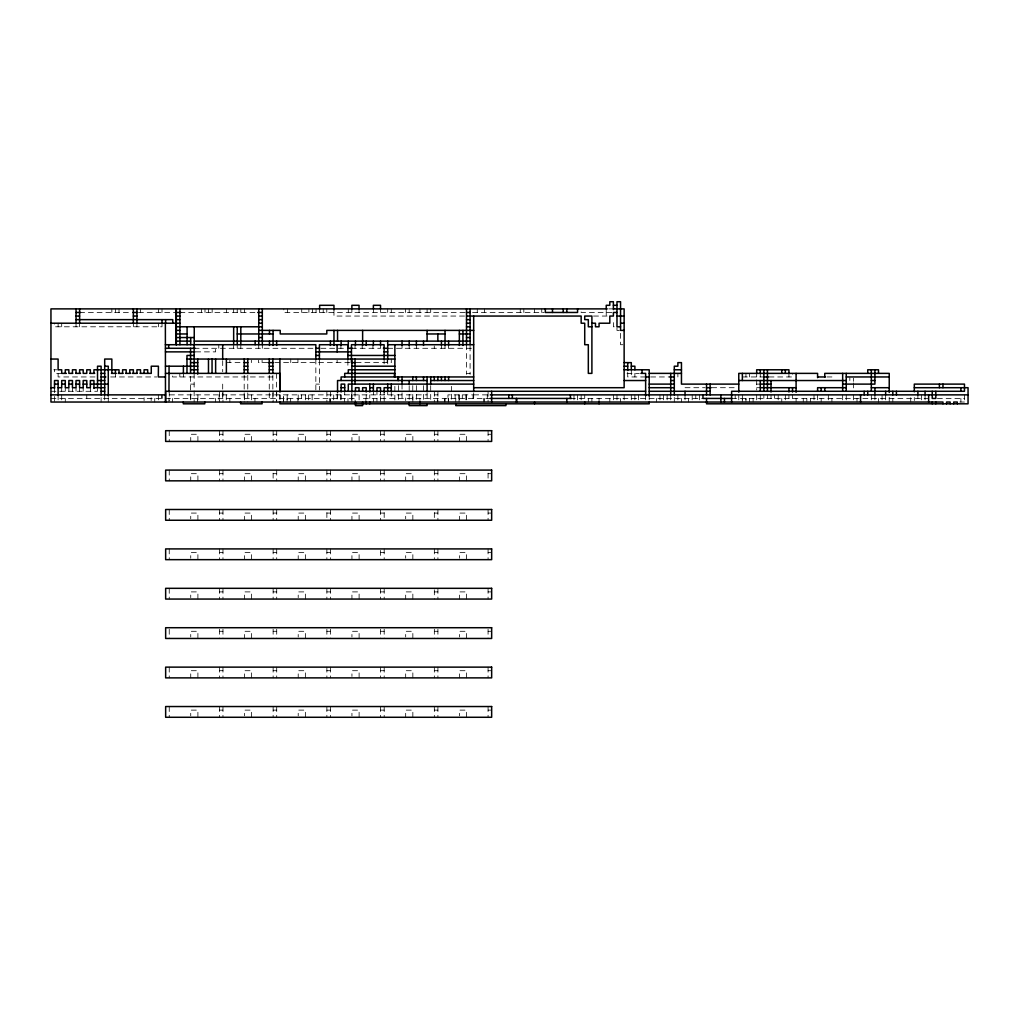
<?xml version="1.0" encoding="UTF-8"?>
<svg xmlns="http://www.w3.org/2000/svg" width="1019" height="1019" viewBox="0 0 1019 1019"><rect width="100%" height="100%" fill="white"/><g stroke="black" fill="none" stroke-linecap="round" stroke-linejoin="round"><path stroke-width="0.75" stroke-dasharray="5 3.75" d="M608.789 308.884L613.387 308.884M79.609 312.464L131.859 312.464M138.469 312.464L174.899 312.464M179.917 312.464L256.177 312.464M464.957 312.464L283.804 312.464L283.804 308.884M472.599 312.464L544.133 312.464M611.859 312.464L581.148 312.464L581.148 308.884M464.524 316.056L333.965 316.056L333.965 308.884M593.491 316.056L607.044 316.056M619.361 330.385L616.979 330.385L616.979 326.793L613.387 326.793L613.387 319.125M622.94 344.715L620.558 344.715L620.558 330.385M194.145 348.294L312.999 348.294M320.896 348.294L346.855 348.294M351.453 348.294L380.635 348.294L380.635 344.715M387.704 348.294L473.682 348.294M195.673 351.873L215.633 351.873L215.633 348.294M226.282 362.624L242.598 362.624M267.831 362.624L258.52 362.624L258.52 360.229M274.837 362.624L351.453 362.624M356.115 362.624L391.283 362.624L391.283 359.045M53.816 369.782L56.682 369.782M61.7 373.374L54.529 373.374L54.529 369.782M466.511 373.374L470.09 373.374M627.003 373.374L639.27 373.374M94.996 376.954L58.108 376.954L58.108 369.782M110.663 376.954L156.837 376.954M272.85 376.954L172.542 376.954L172.644 373.374M645.638 376.954L627.717 376.954L627.717 369.782M650.644 376.954L669.177 376.954M742.354 376.954L763.855 376.954M768.976 376.954L792.515 376.954L792.515 373.374M827.148 376.954L831.912 376.954M190.553 384.112L194.145 384.112M315.839 384.112L319.418 384.112M756.684 384.112L760.276 384.112M685.035 387.704L704.944 387.704M711.657 387.704L735.196 387.704M756.684 387.704L760.276 387.704M50.95 391.283L97.518 391.283L97.518 387.704M402.034 394.862L168.963 394.862L168.963 402.034M416.363 394.862L427.101 394.862M434.336 394.862L437.915 394.862M473.682 394.862L491.655 394.862M50.95 398.442L162.62 398.442M165.486 398.442L355.453 398.442L355.453 402.034M490.852 398.442L362.624 398.442L362.624 402.034M570.398 398.442L702.957 398.442M731.617 398.442L928.042 398.442M937.378 398.442L964.471 398.442M959.771 402.034L964.471 402.034M219.391 434.272L222.97 434.272M273.13 434.272L276.709 434.272M326.87 434.272L330.449 434.272M380.596 434.272L384.188 434.272M434.336 434.272L437.915 434.272M488.076 434.272L491.655 434.272M219.391 473.682L222.97 473.682M273.13 473.682L276.709 473.682M326.87 473.682L330.449 473.682M380.596 473.682L384.188 473.682M434.336 473.682L437.915 473.682M488.076 473.682L491.655 473.682M219.391 513.079L222.97 513.079M273.13 513.079L276.709 513.079M326.87 513.079L330.449 513.079M380.596 513.079L384.188 513.079M434.336 513.079L437.915 513.079M488.076 513.079L491.655 513.079M219.391 552.489L222.97 552.489M273.13 552.489L276.709 552.489M326.87 552.489L330.449 552.489M380.596 552.489L384.188 552.489M434.336 552.489L437.915 552.489M488.076 552.489L491.655 552.489M219.391 591.899L222.97 591.899M273.13 591.899L276.709 591.899M326.87 591.899L330.449 591.899M380.596 591.899L384.188 591.899M434.336 591.899L437.915 591.899M488.076 591.899L491.655 591.899M219.391 631.296L222.97 631.296M273.13 631.296L276.709 631.296M326.87 631.296L330.449 631.296M380.596 631.296L384.188 631.296M434.336 631.296L437.915 631.296M488.076 631.296L491.655 631.296M219.391 670.706L222.97 670.706M273.13 670.706L276.709 670.706M326.87 670.706L330.449 670.706M380.596 670.706L384.188 670.706M434.336 670.706L437.915 670.706M488.076 670.706L491.655 670.706M219.391 710.116L222.97 710.116M273.13 710.116L276.709 710.116M326.87 710.116L330.449 710.116M380.596 710.116L384.188 710.116M434.336 710.116L437.915 710.116M488.076 710.116L491.655 710.116M964.471 394.862L964.471 402.48M960.892 398.442L960.892 402.034M925.061 394.862L925.061 402.034M921.482 394.862L921.482 402.034M917.89 394.862L917.89 398.442M914.31 397.55L914.31 400.531M910.731 397.728L910.731 402.034M892.822 398.442L892.822 402.034M889.23 397.257L889.23 402.034M885.651 394.862L885.651 402.034M882.072 394.862L882.072 402.034M878.493 398.442L878.493 402.48M874.913 394.862L874.913 400.594M871.321 394.862L871.321 402.034M856.992 398.442L856.992 402.034M853.412 378.151L853.412 381.335M853.412 382.927L853.412 390.086M853.412 394.862L853.412 400.594M849.833 377.667L849.833 380.533M846.254 394.862L846.254 402.034M842.662 394.862L842.662 402.034M831.912 398.442L831.912 402.034M828.332 394.862L828.332 400.594M821.174 398.442L821.174 402.034M817.595 394.862L817.595 402.034M814.003 394.862L814.003 402.034M810.423 398.442L810.423 402.034M806.844 398.442L806.844 402.034M803.252 398.442L803.252 402.034M796.094 398.442L796.094 402.034M792.515 394.862L792.515 398.442M788.935 373.374L788.935 376.954M788.935 394.862L788.935 398.442M785.343 394.862L785.343 402.034M781.764 398.442L781.764 402.034M778.185 394.862L778.185 402.034M774.593 394.862L774.593 398.442M771.014 394.862L771.014 398.442M767.434 394.862L767.434 398.442M763.855 394.862L763.855 398.442M760.276 373.374L760.276 376.954M760.276 394.862L760.276 402.034M756.684 373.374L756.684 376.954M756.684 379.82L756.684 390.086M756.684 394.862L756.684 402.034M753.105 398.442L753.105 402.034M749.525 373.374L749.525 376.954M749.474 398.442L749.474 402.034M745.946 373.374L745.946 376.954M742.354 394.862L742.354 402.034M742.303 398.442L742.303 402.034M738.775 394.862L738.775 400.492M735.196 394.862L735.196 398.442M699.365 394.862L699.365 402.034M695.786 394.862L695.786 398.442M692.207 394.862L692.156 402.034M688.615 398.442L688.615 402.034M685.035 394.862L685.035 402.034M681.456 398.442L681.456 402.034M677.877 373.374L677.877 376.954M677.877 394.862L677.877 402.034M674.298 397.423L674.298 402.034M670.706 394.862L670.706 402.034M667.127 394.862L667.127 402.034M663.547 394.862L663.547 402.034M659.955 394.862L659.955 402.034M656.376 398.442L656.376 402.034M649.218 394.862L649.218 402.034M645.638 394.862L645.638 400.492M638.467 394.862L638.467 402.034M634.888 373.374L634.888 376.954M634.888 394.862L634.888 402.034M631.309 369.782L631.309 376.954M631.296 394.862L631.296 402.034M624.137 394.862L624.137 402.034M620.558 398.442L620.558 402.034M616.979 394.862L616.979 402.034M613.387 394.862L613.387 402.034M609.808 398.442L609.808 402.034M606.229 310.324L606.229 316.056M599.057 398.442L599.057 402.034M591.899 398.442L591.899 402.034M588.32 398.442L588.32 402.034M584.728 394.862L584.728 398.442M581.148 394.862L581.148 402.034M577.569 394.862L577.569 402.034M573.99 394.862L573.99 402.034M541.739 308.884L541.739 312.464M534.58 308.884L534.58 312.464M523.83 308.884L523.83 312.464M520.25 308.884L520.25 312.464M488.076 391.283L488.076 402.034M488.076 430.68L488.076 441.431M488.076 473.16L488.076 480.841M488.076 509.5L488.076 520.25M488.076 548.91L488.076 559.66M488.076 588.32L488.076 599.057M488.076 629.258L488.076 638.467M488.076 667.127L488.076 677.877M488.076 706.536L488.076 717.274M487.273 394.862L487.273 398.442M484.42 308.884L484.42 312.464M484.42 398.442L484.42 402.034M483.681 398.442L483.681 402.034M477.261 308.884L477.261 312.464M473.682 393.207L473.682 400.442M473.045 398.442L473.045 394.862L447.965 394.862L447.965 398.442M470.09 345.9L470.09 374.393M466.575 394.862L466.575 400.594M466.575 441.431L466.575 434.272L459.416 434.272L459.416 441.431M466.575 480.841L466.575 473.682L459.416 473.682L459.416 480.841M466.575 520.25L466.575 513.079L459.416 513.079L459.416 520.25M466.575 559.66L466.575 552.489L459.416 552.489L459.416 558.221M466.575 599.057L466.575 591.899L459.416 591.899L459.416 599.057M466.575 638.467L466.575 631.296L459.416 631.296L459.416 637.028M466.575 677.877L466.575 670.706L459.416 670.706L459.416 677.877M466.575 717.274L466.575 710.116L459.416 710.116L459.416 715.847M466.511 344.715L466.511 374.393M465.874 394.862L465.874 400.594M462.295 394.862L462.295 398.442M459.416 394.862L459.352 402.034M459.034 398.442L459.034 402.034M458.716 394.862L458.716 398.442M455.76 398.442L455.76 402.034M455.136 394.862L455.136 398.442M451.544 386.354L451.544 392.621M451.544 394.187L451.544 400.454M448.602 345.9L448.602 348.294M448.602 398.442L448.602 402.034M448.284 398.442L448.284 402.034M445.023 345.9L445.023 348.294M445.023 398.442L445.023 402.034M444.704 398.442L444.704 402.034M441.431 345.9L441.431 348.294M437.915 391.283L437.915 402.034M437.915 430.68L437.915 441.431M437.915 470.09L437.915 480.841M437.915 509.5L437.915 520.25M437.915 548.91L437.915 559.66M437.915 588.32L437.915 599.057M437.915 629.258L437.915 638.467M437.915 667.127L437.915 677.877M437.915 706.536L437.915 717.274M437.329 398.442L437.329 402.034M434.336 391.283L434.336 402.034M434.336 430.68L434.336 441.431M434.336 470.09L434.336 480.841M434.336 512.57L434.336 520.25M434.336 548.91L434.336 559.66M434.336 589.848L434.336 599.057M434.336 629.258L434.336 638.467M434.336 667.127L434.336 677.877M434.336 706.536L434.336 717.274M434.272 345.9L434.272 348.294M430.693 308.884L430.693 312.464M430.693 385.602L430.693 400.531M427.101 308.884L427.101 312.464M427.101 392.952L427.101 400.709M423.522 385.602L423.522 402.034M419.943 308.884L419.943 312.464M419.943 398.442L419.943 402.034M416.363 345.9L416.363 348.294M416.363 385.602L416.363 400.531M412.848 402.034L412.848 394.862L405.677 394.862L405.677 400.594M412.848 441.431L412.848 434.272L405.677 434.272L405.677 441.431M412.848 480.841L412.848 473.682L405.677 473.682L405.677 480.841M412.848 520.25L412.848 513.079L405.677 513.079L405.677 518.811M412.848 559.66L412.848 552.489L405.677 552.489L405.677 558.221M412.848 599.057L412.848 591.899L405.677 591.899L405.677 599.057M412.848 638.467L412.848 631.296L405.677 631.296L405.677 637.028M412.848 677.877L412.848 670.706L405.677 670.706L405.677 677.877M412.848 717.274L412.848 710.116L405.677 710.116L405.677 717.274M412.771 385.602L412.771 400.531M409.192 308.884L409.192 312.464M409.192 345.9L409.192 348.294M409.192 385.653L409.192 399.473M405.613 308.884L405.613 312.464M402.034 345.9L402.034 348.294M402.034 384.112L402.034 400.531M398.442 385.602L398.442 400.531M394.862 386.354L394.862 400.454M391.283 308.884L391.283 312.464M391.283 391.283L391.283 399.346M387.704 308.884L387.704 312.464M387.704 359.045L387.704 363.872M387.704 391.283L387.704 394.862M387.169 360.229L387.169 362.624M384.188 430.68L384.188 441.431M384.188 470.09L384.188 480.841M384.188 512.57L384.188 520.25M384.188 548.91L384.188 559.66M384.188 588.32L384.188 599.057M384.188 629.258L384.188 638.467M384.188 667.127L384.188 677.877M384.188 706.536L384.188 717.274M384.112 359.045L384.112 363.872M384.112 394.862L384.112 391.283L384.188 402.034L384.112 398.442M380.596 430.68L380.596 441.431M380.596 470.09L380.596 480.841M380.596 509.5L380.596 520.25M380.596 550.438L380.596 559.66M380.596 588.32L380.596 599.057M380.596 629.258L380.596 638.467M380.596 667.127L380.596 677.877M380.596 706.536L380.596 717.274M380.533 308.884L380.533 312.464M380.533 394.862L380.533 391.283L380.596 402.034L380.533 398.442M376.954 391.283L376.954 394.862M376.954 398.442L376.954 402.034M373.374 308.884L373.374 312.464M373.374 391.283L373.374 394.862M373.374 398.442L373.374 402.034M372.941 344.715L372.941 348.294M369.782 394.862L369.782 398.442M366.203 394.862L366.203 398.442M365.885 398.442L365.885 402.034M362.204 344.715L362.204 348.294M359.045 308.884L359.045 312.464M359.108 394.862L359.108 400.594M359.108 441.431L359.108 434.272L351.937 434.272L351.937 441.431M359.108 480.841L359.108 473.682L351.937 473.682L351.937 480.841M359.108 520.25L359.108 513.079L351.937 513.079L351.937 520.25M359.108 559.66L359.108 552.489L351.937 552.489L351.937 559.66M359.108 599.057L359.108 591.899L351.937 591.899L351.937 599.057M359.108 638.467L359.108 631.296L351.937 631.296L351.937 637.028M359.108 677.877L359.108 670.706L351.937 670.706L351.937 676.438M359.108 717.274L359.108 710.116L351.937 710.116L351.937 715.847M355.032 344.715L355.032 348.294M355.032 391.283L355.032 400.594M351.937 394.862L351.937 400.594M351.873 308.884L351.873 312.464M351.873 391.283L351.873 402.034M351.555 394.862L351.555 400.594M348.294 308.884L348.294 312.464M347.874 360.229L347.874 368.763M347.976 398.442L347.976 402.034M344.715 391.283L344.715 394.862M344.397 398.442L344.397 402.034M341.123 394.862L341.123 399.346M340.919 345.9L340.919 348.294M340.805 394.862L340.805 402.034M337.544 393.971L337.544 398.442M337.123 360.229L337.123 362.624M337.123 394.073L337.123 400.594M333.748 394.862L333.646 402.034M330.449 391.283L330.449 402.034M330.449 430.68L330.449 441.431M330.449 470.09L330.449 480.841M330.449 509.5L330.449 520.25M330.449 548.91L330.449 559.66M330.449 588.32L330.449 599.057M330.449 629.258L330.449 638.467M330.449 667.127L330.449 677.877M330.449 706.536L330.449 717.274M330.067 398.442L330.169 402.034M329.952 398.442L329.952 402.034M326.87 391.283L326.87 402.034M326.87 430.68L326.87 441.431M326.87 470.09L326.87 480.841M326.87 512.57L326.87 520.25M326.87 548.91L326.87 559.66M326.87 588.32L326.87 599.057M326.87 629.258L326.87 638.467M326.87 667.127L326.87 677.877M326.87 706.536L326.87 717.274M326.793 308.884L326.793 312.464M323.214 308.884L323.214 312.464M319.635 308.884L319.635 312.464M319.418 360.064L319.418 390.086M316.056 308.884L316.056 312.464M315.839 359.045L315.839 389.844M312.464 308.884L312.464 312.464M312.145 394.862L312.145 400.594M308.884 308.884L308.884 312.464M308.668 394.862L308.668 400.594M305.369 394.862L305.369 402.034M305.369 441.431L305.369 434.272L298.21 434.272L298.21 441.431M305.369 480.841L305.369 473.682L298.21 473.682L298.21 480.841M305.369 520.25L305.369 513.079L298.21 513.079L298.21 520.25M305.369 559.66L305.369 552.489L298.21 552.489L298.21 559.66M305.369 599.057L305.369 591.899L298.21 591.899L298.21 597.631M305.369 638.467L305.369 631.296L298.21 631.296L298.21 637.028M305.369 677.877L305.369 670.706L298.21 670.706L298.21 677.877M305.369 717.274L305.369 710.116L298.21 710.116L298.21 715.847M301.726 308.884L301.726 312.464M301.407 394.862L301.407 398.442M298.21 394.862L298.21 400.594M297.93 359.045L297.93 362.624M297.93 398.442L297.93 402.034M290.759 359.045L290.759 362.624M290.657 398.442L290.657 402.034M287.396 308.884L287.396 312.464M287.18 394.862L287.18 402.034M287.078 398.442L287.078 402.034M280.008 394.862L280.008 398.442M279.907 394.862L279.907 402.034M276.709 391.283L276.709 400.594M276.709 430.68L276.709 441.431M276.709 470.09L276.709 480.841M276.709 509.5L276.709 520.25M276.709 548.91L276.709 559.66M276.709 588.32L276.709 599.057M276.709 629.258L276.709 638.467M276.709 667.127L276.709 677.877M276.709 706.536L276.709 717.274M276.378 373.374L276.429 402.034M273.13 391.283L273.13 402.034M273.13 430.68L273.13 441.431M273.13 473.16L273.13 480.841M273.13 509.5L273.13 520.25M273.13 548.91L273.13 559.66M273.13 588.32L273.13 599.057M273.13 629.258L273.13 638.467M273.13 667.127L273.13 677.877M273.13 706.536L273.13 717.274M272.85 375.361L272.85 402.034M269.271 375.361L269.271 400.594M262.316 344.715L262.316 348.294M262.1 360.229L262.1 362.624M258.737 344.715L258.737 348.294M254.941 398.442L254.941 402.034M251.629 394.862L251.629 402.034M251.629 441.431L251.629 434.272L244.471 434.272L244.471 441.431M251.629 480.841L251.629 473.682L244.471 473.682L244.471 480.841M251.629 520.25L251.629 513.079L244.471 513.079L244.471 520.25M251.629 559.66L251.629 552.489L244.471 552.489L244.471 559.66M251.629 599.057L251.629 591.899L244.471 591.899L244.471 599.057M251.629 638.467L251.629 631.296L244.471 631.296L244.471 638.467M251.629 677.877L251.629 670.706L244.471 670.706L244.471 677.877M251.629 717.274L251.629 710.116L244.471 710.116L244.471 715.847M251.349 360.229L251.349 362.624M247.77 375.361L247.77 402.034M244.407 308.884L244.407 312.464M244.471 394.862L244.471 402.034M244.191 375.361L244.191 402.034M240.815 308.884L240.815 312.464M240.815 345.9L240.815 348.294M237.236 308.884L237.236 312.464M237.236 345.9L237.236 348.294M233.657 308.884L233.657 312.464M233.657 345.9L233.657 348.294M229.861 360.229L229.861 362.624M229.861 398.442L229.861 402.034M226.485 308.884L226.485 312.464M226.282 394.862L226.282 402.034M222.97 391.283L222.97 402.034M222.97 430.68L222.97 441.431M222.97 470.09L222.97 480.841M222.97 509.5L222.97 520.25M222.97 548.91L222.97 559.66M222.97 588.32L222.97 599.057M222.97 629.258L222.97 638.467M222.97 667.127L222.97 677.877M222.97 706.536L222.97 717.274M222.69 360.637L222.69 371.782M222.69 384.112L222.69 400.531M219.391 391.283L219.391 402.034M219.391 430.68L219.391 441.431M219.391 470.09L219.391 480.841M219.391 509.5L219.391 520.25M219.391 548.91L219.391 559.66M219.391 588.32L219.391 599.057M219.391 629.258L219.391 638.467M219.391 667.127L219.391 677.877M219.391 706.536L219.391 717.274M219.11 394.862L219.11 402.034M218.792 344.715L218.792 348.294M215.531 398.442L215.531 402.034M212.156 308.884L212.156 312.464M208.577 308.884L208.577 312.464M204.997 308.884L204.997 312.464M201.418 308.884L201.418 312.464M197.903 394.862L197.903 402.034M197.903 441.431L197.903 434.272L190.731 434.272L190.731 441.431M197.903 480.841L197.903 473.682L190.731 473.682L190.731 480.841M197.903 520.25L197.903 513.079L190.731 513.079L190.731 518.811M197.903 559.66L197.903 552.489L190.731 552.489L190.731 558.221M197.903 599.057L197.903 591.899L190.731 591.899L190.731 597.631M197.903 638.467L197.903 631.296L190.731 631.296L190.731 637.028M197.903 677.877L197.903 670.706L190.731 670.706L190.731 677.877M197.903 717.274L197.903 710.116L190.731 710.116L190.731 715.847M197.622 398.442L197.622 402.034M194.145 373.374L194.145 402.034M190.731 394.862L190.731 400.594M190.553 376.444L190.553 402.034M183.395 373.374L183.395 376.954M179.815 373.374L179.815 376.954M172.542 398.442L172.542 402.034M169.243 391.283L169.243 400.492M169.243 430.68L169.243 441.431M169.243 470.09L169.243 480.841M169.243 509.5L169.243 520.25M169.243 548.91L169.243 559.66M169.243 588.32L169.243 599.057M169.243 629.258L169.243 638.467M169.243 667.127L169.243 677.877M169.243 706.536L169.243 717.274M162.008 308.884L162.008 312.464M162.008 323.214L162.008 326.793L54.529 326.793L54.529 323.214M162.008 394.862L162.008 398.442M161.894 394.862L161.894 398.442M158.429 308.884L158.429 312.464M158.429 323.214L158.429 326.793M158.314 394.862L158.416 402.034M154.735 398.442L154.735 402.034M151.156 397.728L151.156 400.594M144.087 397.728L144.087 400.594M140.507 308.884L140.507 312.464M136.928 323.214L136.928 326.793M133.349 323.214L133.349 326.793M119.019 308.884L119.019 312.464M115.44 308.884L115.44 312.464M115.427 373.374L115.427 376.954M111.848 308.884L111.848 312.464M108.269 397.55L108.269 402.034M104.69 394.862L104.69 402.034M101.11 397.728L101.11 402.034M90.36 387.704L90.36 391.283M86.768 394.862L86.781 398.442M83.189 387.704L83.189 391.283M79.609 323.214L79.609 326.793M79.609 387.704L79.609 391.283M76.03 323.214L76.03 326.793M76.03 387.704L76.03 391.283M72.451 387.704L72.451 391.283M68.859 387.704L68.859 391.283M65.28 387.704L65.28 391.283M65.28 398.442L65.28 402.034M61.7 323.214L61.7 326.793M61.7 387.704L61.7 391.283M61.7 394.862L61.7 402.034M58.121 323.214L58.121 326.793M58.121 394.862L58.108 402.034M54.529 387.704L54.529 402.034M745.946 402.034L745.946 398.442L745.883 402.034M283.6 402.034L283.6 394.862L283.486 402.034"/><path stroke-width="1.5" d="M613.387 305.305L616.979 305.305M607.248 308.884L50.95 308.884L50.95 402.034L942.97 402.034L942.97 403.817M613.387 308.884L624.137 308.884L624.137 387.704L473.682 387.704M76.03 312.464L80.705 312.464M132.839 312.464L137.438 312.464M176.198 312.464L180.923 312.464M257.705 312.464L262.316 312.464M466.396 312.464L470.09 312.464M616.979 312.464L613.387 312.464L613.387 316.056L609.808 316.056L609.808 323.214L599.057 323.214L599.057 326.793L595.478 326.793L595.478 323.214L591.899 323.214M76.03 316.056L79.609 316.056M133.349 316.056L136.928 316.056M176.338 316.056L179.917 316.056M258.737 316.056L262.316 316.056M466.511 316.056L581.148 316.056L581.148 323.214L584.728 323.214L584.728 344.715L588.32 344.715L588.32 373.374L591.899 373.374L591.899 316.056L584.728 316.056L584.728 319.635L588.32 319.635L588.32 326.793L591.899 326.793M616.979 316.056L624.137 316.056M76.03 319.635L172.759 319.635L172.759 323.214M176.338 319.635L179.917 319.635M258.737 319.635L262.316 319.635M466.511 319.635L470.09 319.635M50.95 323.214L176.121 323.214M176.338 323.214L179.917 323.214M258.737 323.214L262.316 323.214M466.511 323.214L470.09 323.214M620.558 323.214L624.137 323.214M176.338 326.793L262.316 326.793M466.511 326.793L470.09 326.793M620.558 326.793L616.979 326.793L616.979 301.726L620.558 301.726L620.558 330.385L624.137 330.385M176.338 330.385L179.917 330.385M258.737 330.385L280.225 330.385L280.225 333.965L326.793 333.965L326.793 330.385L473.682 330.385M176.338 333.965L187.088 333.965M237.236 333.965L273.067 333.965M427.101 333.965L445.023 333.965M459.352 333.965L470.09 333.965M176.338 337.544L194.247 337.544M258.737 337.544L262.316 337.544M466.511 337.544L470.09 337.544M176.338 341.123L190.668 341.123M194.247 341.123L470.09 341.123M165.371 344.715L315.839 344.715L315.839 359.045M387.704 344.715L473.682 344.715M165.486 348.294L195.279 348.294M315.839 348.294L319.418 348.294M347.874 348.294L352.587 348.294M383.399 348.294L387.704 348.294M165.486 351.873L194.935 351.873M315.839 351.873L351.453 351.873M384.112 351.873L387.704 351.873M194.145 355.453L186.974 355.453L186.974 373.374M315.839 355.453L319.418 355.453M347.874 355.453L394.862 355.453M50.95 359.045L58.108 359.045L58.108 369.782L61.7 369.782L61.7 373.374L66.413 373.374M186.974 359.045L394.862 359.045M190.553 362.624L197.724 362.624M244.191 362.624L247.77 362.624M268.468 362.624L273.245 362.624M355.032 362.624L351.453 362.624L351.453 344.715L384.112 344.715L384.112 359.045M624.137 362.624L631.309 362.624L631.309 369.782M104.69 366.203L108.269 366.203L108.269 396.06M165.486 366.203L197.724 366.203M244.191 366.203L247.77 366.203M269.271 366.203L272.85 366.203M351.873 366.203L394.862 366.203M624.137 366.203L627.717 366.203M631.309 366.203L634.888 366.203L634.888 369.782M190.553 369.782L197.724 369.782M244.191 369.782L247.77 369.782M269.271 369.782L272.85 369.782M394.862 369.782L348.294 369.782L348.294 373.374M624.137 369.782L649.218 369.782L649.218 396.06M674.298 369.782L681.456 369.782M72.693 373.374L68.859 373.374L68.859 369.782L65.28 369.782L65.28 373.374M75.712 373.374L80.552 373.374M89.736 373.374L94.691 373.374M101.11 373.374L104.69 373.374M111.453 373.374L116.23 373.374M118.268 373.374L122.981 373.374M125.783 373.374L130.559 373.374M132.406 373.374L137.119 373.374M140.112 373.374L151.258 373.374L151.258 366.203L158.416 366.203L158.314 376.954L165.486 376.954M165.486 373.374L280.008 373.374L280.008 391.793M394.862 373.374L344.715 373.374L344.715 376.954M640.862 373.374L645.638 373.374L645.638 395.882M649.218 373.374L681.456 373.374M101.11 376.954L105.874 376.954M473.682 376.954L341.123 376.954L341.123 380.533M645.638 376.954L649.218 376.954M669.559 376.954L674.298 376.954M763.715 376.954L768.441 376.954M817.595 376.954L825.543 376.954M846.254 376.954L889.23 376.954M97.518 380.533L104.69 380.533M427.101 380.533L337.544 380.533L337.544 392.481M430.693 380.533L473.682 380.533M624.137 380.533L645.638 380.533M670.706 380.533L674.298 380.533M738.775 380.533L846.254 380.533M871.321 380.533L874.913 380.533M54.529 384.112L58.108 384.112M61.7 384.112L65.28 384.112M68.859 384.112L72.451 384.112M76.03 384.112L79.609 384.112M83.189 384.112L86.768 384.112M90.36 384.112L108.269 384.112M473.682 384.112L348.294 384.112L348.294 391.283M649.218 384.112L674.298 384.112M738.775 384.112L681.456 384.112L681.456 362.624L677.877 362.624L677.877 366.203L674.298 366.203L674.298 394.862M760.276 384.112L771.014 384.112M842.662 384.112L874.913 384.112L874.913 369.782M50.95 387.704L54.529 387.704M58.108 387.704L61.7 387.704L61.7 380.533L65.28 380.533L65.28 387.704L68.859 387.704L68.859 380.533L72.451 380.533L72.451 387.704L76.03 387.704L76.03 380.533L79.609 380.533L79.609 387.704L83.189 387.704M93.939 387.704L104.69 387.704M341.123 387.704L344.715 387.704M369.782 387.704L373.374 387.704M391.283 387.704L384.112 387.704L384.112 391.283M649.218 387.704L674.298 387.704M706.396 387.704L711.122 387.704M760.276 387.704L796.094 387.704M846.254 387.704L817.595 387.704L817.595 391.283M871.321 387.704L889.23 387.704M914.31 387.704L968.05 387.704L968.05 403.817L706.536 403.817L706.536 398.442M101.11 391.283L104.69 391.283M645.638 391.283L165.651 391.283L165.651 402.034M649.218 391.283L710.116 391.283M50.95 394.862L165.486 394.862M490.254 394.862L968.05 394.862M490.05 398.442L571.595 398.442M731.999 398.442L702.957 398.442L702.957 394.862M964.471 387.182L964.471 384.112L914.31 384.112L914.31 391.793M964.471 387.704L964.471 391.283L731.617 391.283L731.617 402.034M960.892 387.704L960.892 391.283M957.3 403.817L957.3 402.034L953.72 402.034L953.72 403.817M950.141 403.817L950.141 402.034L946.549 402.034L946.549 403.817M942.97 384.112L942.97 387.704M939.391 384.112L939.391 387.704M935.811 391.283L935.811 398.442L932.232 398.442L932.232 391.283M935.811 402.034L935.811 403.817M932.232 402.034L932.232 403.817M928.64 394.862L928.64 402.034M925.061 391.283L925.061 394.862M917.89 391.283L917.89 394.862M896.402 391.283L896.402 394.862M892.822 391.283L892.822 394.862M889.23 392.481L889.23 373.374L824.753 373.374L824.753 376.954M885.651 391.283L885.651 394.862M878.493 373.374L878.493 369.782L867.742 369.782L867.742 373.374M874.913 387.704L874.913 394.862M871.321 369.782L871.321 391.283M867.742 391.283L867.742 394.862M864.163 391.283L864.163 394.862M860.571 394.862L860.571 402.034M846.254 373.374L846.254 391.283M842.662 373.374L842.662 391.283M824.753 387.704L824.753 391.283M821.174 387.704L821.174 391.283M817.595 377.667L817.595 373.374L738.775 373.374L738.775 392.175M796.094 373.374L796.094 392.302M792.515 387.704L792.515 391.997M788.935 373.374L788.935 369.782L756.684 369.782L756.684 373.374M788.935 387.704L788.935 391.997M785.343 369.782L785.343 373.374M781.764 369.782L781.764 373.374M771.014 380.533L771.014 391.997M767.434 369.782L767.434 391.283M763.855 369.782L763.855 391.283M760.276 369.782L760.276 373.374M760.276 380.533L760.276 391.283M742.354 373.374L742.354 380.533M724.445 398.442L724.445 402.034M720.866 394.862L720.866 402.034M710.116 384.112L710.116 394.862M706.536 384.112L706.536 394.862M685.035 391.283L685.035 394.862M670.706 373.374L670.706 394.862M649.218 402.034L649.218 403.817L279.907 403.817L279.907 402.034M642.046 369.782L642.046 373.374M627.717 362.624L627.717 370.508M613.387 309.598L613.387 301.726L609.808 301.726L609.808 305.305L606.229 305.305L606.229 308.884M599.057 402.034L599.057 403.817M584.728 402.034L584.728 403.817M577.569 308.884L577.569 312.464L545.331 312.464L545.331 308.884M570.398 394.862L570.398 398.442M566.819 308.884L566.819 312.464M566.819 398.442L566.819 402.034M563.24 308.884L563.24 312.464M552.489 308.884L552.489 312.464M534.58 402.034L534.58 403.817M516.671 398.442L516.671 402.034M516.353 398.442L516.353 402.034M512.34 394.862L512.34 398.442M508.761 394.862L508.761 398.442M505.921 403.817L505.921 405.613L455.76 405.613L455.76 403.817M491.655 391.283L491.655 402.034M473.682 316.056L473.682 391.691M470.09 308.884L470.09 344.715M466.511 308.884L466.511 344.715M462.932 330.385L462.932 345.428M459.352 330.385L459.352 345.428M448.602 341.123L448.602 345.428M448.602 376.954L448.602 380.533M445.023 330.385L445.023 345.428M445.023 376.954L445.023 380.533M441.431 341.123L441.431 345.428M441.431 376.954L441.431 380.533M437.852 333.965L437.852 341.123M437.852 376.954L437.852 380.533M434.272 376.954L434.272 380.533M430.693 376.954L430.693 384.112M427.101 330.385L427.101 341.123M427.101 376.954L427.101 391.691M427.101 403.817L427.101 405.613L409.192 405.613L409.192 402.543M423.522 341.123L423.522 345.428M423.522 376.954L423.522 380.533M419.943 402.034L419.943 403.817M416.363 341.123L416.363 345.428M416.363 376.954L416.363 380.533M412.771 376.954L412.771 380.533M409.192 341.123L409.192 345.428M409.192 380.533L409.192 384.112M402.034 341.123L402.034 345.428M402.034 376.954L402.034 384.112M398.442 376.954L398.442 380.533M398.021 376.954L398.021 380.533M394.862 344.715L394.862 376.954M394.442 373.374L394.442 376.954M391.283 384.112L391.283 391.283M387.704 341.123L387.704 359.045M387.704 384.112L387.704 391.283M380.533 308.884L380.533 305.305L373.374 305.305L373.374 308.884M380.533 341.123L380.533 345.428M380.533 391.283L380.533 387.704L376.954 387.704L376.954 391.283M373.374 341.123L373.374 345.428M373.374 384.112L373.374 391.283M369.782 384.112L369.782 391.997M369.782 402.034L369.782 403.817M366.203 341.123L366.203 345.428M366.203 391.997L366.203 387.704L362.624 387.704L362.624 391.283M366.203 402.034L366.203 403.817M362.624 330.385L362.624 345.428M362.624 402.034L362.624 405.613L355.453 405.613L355.453 402.034M359.045 308.884L359.045 305.305L351.873 305.305L351.873 308.884M359.045 391.283L359.045 387.704L355.453 387.704L355.453 391.283M355.453 341.123L355.453 345.428M355.032 359.045L355.032 384.112M351.873 359.045L351.873 391.576M348.294 341.123L348.294 348.294M347.874 359.045L347.874 344.715L319.418 344.715L319.418 359.045M344.715 391.283L344.715 384.112L341.123 384.112L341.123 391.997M341.123 341.123L341.123 345.428M337.544 330.385L337.544 341.123M337.123 344.715L337.123 351.873M333.965 309.903L333.965 305.305L319.635 305.305L319.635 308.884M333.965 330.385L333.965 345.428M330.385 341.123L330.385 345.428M279.907 359.045L279.907 391.793M276.646 341.123L276.646 345.428M273.067 330.385L273.067 345.428M272.85 359.045L272.85 373.374M269.475 330.385L269.475 333.965M269.475 341.123L269.475 345.428M269.271 359.045L269.271 373.374M262.316 308.884L262.316 344.715M262.1 402.034L262.1 403.817L240.611 403.817L240.611 402.034M258.737 308.884L258.737 344.715M255.145 341.123L255.145 344.715M247.77 359.045L247.77 373.374M244.191 359.045L244.191 373.374M240.815 326.793L240.815 344.715M237.236 326.793L237.236 344.715M233.657 326.793L233.657 344.715M226.384 359.045L226.384 373.374M222.69 344.715L222.69 359.045M215.633 359.045L215.633 373.374M212.054 359.045L212.054 373.374M208.475 359.045L208.475 373.374M204.781 402.034L204.781 403.817L183.293 403.817L183.293 402.034M197.724 359.045L197.724 374.088M194.247 326.793L194.247 344.715M194.145 344.715L194.145 373.374M190.668 337.544L190.668 344.715M190.553 348.294L190.553 373.374M187.088 326.793L187.088 344.715M183.395 366.203L183.395 373.374M179.917 308.884L179.917 344.715M176.338 308.884L176.338 344.715M176.121 308.884L176.121 344.715M169.065 366.203L168.963 391.793M168.644 344.715L168.644 348.294M165.588 319.635L165.588 323.214M165.371 323.214L165.486 402.034M162.008 319.635L162.008 323.214M147.679 373.374L147.679 369.782L144.087 369.782L144.087 373.374M140.507 373.374L140.507 369.782L136.928 369.782L136.928 373.374M136.928 308.884L136.928 323.214M133.349 308.884L133.349 323.214M133.349 373.374L133.349 369.782L129.77 369.782L129.77 373.374M126.178 373.374L126.178 369.782L122.598 369.782L122.598 373.374M119.019 373.374L119.019 369.782L93.939 369.782L93.939 373.374M115.427 369.782L115.427 373.374M111.848 373.374L111.848 359.045L104.69 359.045L104.69 394.862M101.11 394.862L101.11 366.203L97.518 366.203L97.518 387.704M93.939 388.417L93.939 380.533L90.36 380.533L90.36 387.704L86.781 387.704L86.781 380.533L83.189 380.533L83.189 387.704M90.36 373.374L90.36 369.782L86.768 369.782L86.768 373.374L83.189 373.374L83.189 369.782L79.609 369.782L79.609 373.374M79.609 308.884L79.609 323.214M76.03 308.884L76.03 323.214M76.03 373.374L76.03 369.782L72.451 369.782L72.451 373.374M58.108 395.372L58.121 380.533L54.529 380.533L54.529 388.417M491.655 430.68L165.651 430.68L165.651 441.431L491.655 441.431L491.655 430.68M491.655 470.09L165.651 470.09L165.651 480.841L491.655 480.841L491.655 470.09M491.655 509.5L165.651 509.5L165.651 520.25L491.655 520.25L491.655 509.5M491.655 548.91L165.651 548.91L165.651 559.66L491.655 559.66L491.655 548.91M491.655 588.32L165.651 588.32L165.651 599.057L491.655 599.057L491.655 588.32M491.655 627.717L165.651 627.717L165.651 638.467L491.655 638.467L491.655 627.717M491.655 667.127L165.651 667.127L165.651 677.877L491.655 677.877L491.655 667.127M491.655 706.536L165.651 706.536L165.651 717.274L491.655 717.274L491.655 706.536"/></g></svg>
